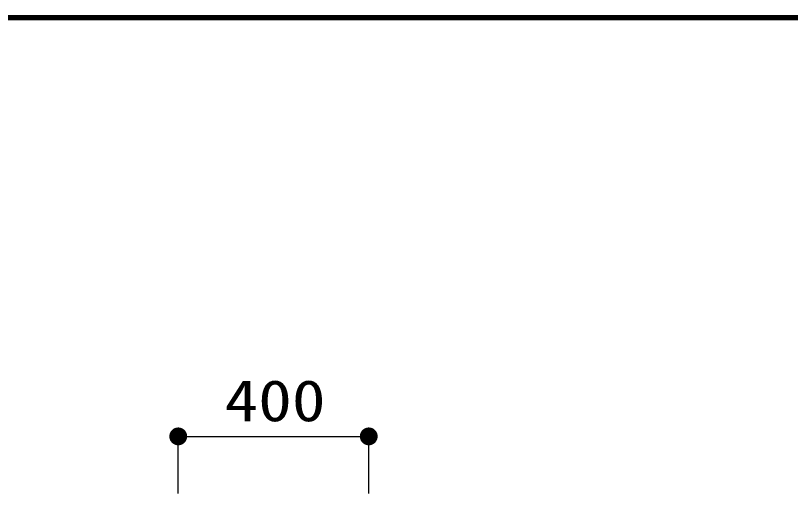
# Model space of a CAD drawing. Units: millimetres, scale not verified. Extents: x -8093 to 8093, y -5792 to 5792.
# Drawn here: x -1596 to 31, y 4788 to 5792 of the extents above; entities that cross this region are included whole.
import ezdxf
from ezdxf.enums import TextEntityAlignment as Align

# ---------------------------------------------------------------- set-up
doc = ezdxf.new("R2010")
doc.units = ezdxf.units.MM
doc.header["$LTSCALE"] = 30
doc.layers.add('0-0_Axis_waku', color=7, linetype='Continuous', lineweight=25)
doc.layers.add('0-4_00クル-フ-6寸法', color=132, linetype='Continuous', lineweight=25)
doc.styles.add('ＭＳ ゴシック', font='')
doc.styles.get('ＭＳ ゴシック').set_extended_font_data('MS Gothic')

msp = doc.modelspace()

# ---------------------------------------------------------------- linework, layer by layer
at = {"layer": '0-0_Axis_waku'}
for p, q in [((-8093.4, 5792.4), (8093.4, 5792.4)), ((-8092.8, 5791.8), (8092.8, 5791.8)), ((-8092.2, 5791.2), (8092.2, 5791.2)), ((-8091.6, 5790.6), (8091.6, 5790.6)), ((-8091, 5790), (8091, 5790)), ((-8090.4, 5789.4), (8090.4, 5789.4)), ((-8089.8, 5788.8), (8089.8, 5788.8)), ((-8089.2, 5788.2), (8089.2, 5788.2)), ((-8088.6, 5787.6), (8088.6, 5787.6)), ((-8088, 5787), (8088, 5787)), ((-8087.4, 5786.4), (8087.4, 5786.4)), ((-8086.8, 5785.8), (8086.8, 5785.8)), ((-8086.2, 5785.2), (8086.2, 5785.2)), ((-8085.6, 5784.6), (8085.6, 5784.6)), ((-8085, 5784), (8085, 5784))]:
    msp.add_line(p, q, dxfattribs=at)
at = {"layer": '0-4_00クル-フ-6寸法', "color": 4}
for p, q in [((-1254.12, 4788.21), (-1254.12, 4908.21)), ((-1254.12, 4908.21), (-854.12, 4908.21)), ((-854.12, 4788.21), (-854.12, 4908.21))]:
    msp.add_line(p, q, dxfattribs=at)
at = {"layer": '0-4_00クル-フ-6寸法'}
for points in [[(-1254.12, 4908.21), (-1272.28, 4912.87), (-1271.55, 4915.11)], [(-1254.12, 4908.21), (-1271.55, 4915.11), (-1270.55, 4917.24)], [(-1254.12, 4908.21), (-1270.55, 4917.24), (-1269.29, 4919.23)], [(-1254.12, 4908.21), (-1269.29, 4919.23), (-1267.79, 4921.04)], [(-1254.12, 4908.21), (-1267.79, 4921.04), (-1266.07, 4922.65)], [(-1254.12, 4908.21), (-1266.07, 4922.65), (-1264.16, 4924.04)], [(-1254.12, 4908.21), (-1264.16, 4924.04), (-1262.1, 4925.17)], [(-1254.12, 4908.21), (-1262.1, 4925.17), (-1259.91, 4926.04)], [(-1254.12, 4908.21), (-1259.91, 4926.04), (-1257.63, 4926.62)], [(-1254.12, 4908.21), (-1257.63, 4926.62), (-1255.29, 4926.92)], [(-1254.12, 4908.21), (-1255.29, 4926.92), (-1252.94, 4926.92)], [(-1254.12, 4908.21), (-1252.94, 4926.92), (-1250.6, 4926.62)], [(-1254.12, 4908.21), (-1250.6, 4926.62), (-1248.32, 4926.04)], [(-1254.12, 4908.21), (-1248.32, 4926.04), (-1246.13, 4925.17)], [(-1254.12, 4908.21), (-1246.13, 4925.17), (-1244.07, 4924.04)], [(-1254.12, 4908.21), (-1244.07, 4924.04), (-1242.17, 4922.65)], [(-1254.12, 4908.21), (-1242.17, 4922.65), (-1240.45, 4921.04)], [(-1254.12, 4908.21), (-1240.45, 4921.04), (-1238.95, 4919.23)], [(-1254.12, 4908.21), (-1238.95, 4919.23), (-1237.69, 4917.24)], [(-1254.12, 4908.21), (-1237.69, 4917.24), (-1236.68, 4915.11)], [(-1254.12, 4908.21), (-1236.68, 4915.11), (-1235.96, 4912.87)], [(-854.12, 4908.21), (-872.28, 4912.87), (-871.55, 4915.11)], [(-854.12, 4908.21), (-871.55, 4915.11), (-870.55, 4917.24)], [(-854.12, 4908.21), (-870.55, 4917.24), (-869.29, 4919.23)], [(-854.12, 4908.21), (-869.29, 4919.23), (-867.79, 4921.04)], [(-854.12, 4908.21), (-867.79, 4921.04), (-866.07, 4922.65)], [(-854.12, 4908.21), (-866.07, 4922.65), (-864.16, 4924.04)], [(-854.12, 4908.21), (-864.16, 4924.04), (-862.1, 4925.17)], [(-854.12, 4908.21), (-862.1, 4925.17), (-859.91, 4926.04)], [(-854.12, 4908.21), (-859.91, 4926.04), (-857.63, 4926.62)], [(-854.12, 4908.21), (-857.63, 4926.62), (-855.29, 4926.92)], [(-854.12, 4908.21), (-855.29, 4926.92), (-852.94, 4926.92)], [(-854.12, 4908.21), (-852.94, 4926.92), (-850.6, 4926.62)], [(-854.12, 4908.21), (-850.6, 4926.62), (-848.32, 4926.04)], [(-854.12, 4908.21), (-848.32, 4926.04), (-846.13, 4925.17)], [(-854.12, 4908.21), (-846.13, 4925.17), (-844.07, 4924.04)], [(-854.12, 4908.21), (-844.07, 4924.04), (-842.17, 4922.65)], [(-854.12, 4908.21), (-842.17, 4922.65), (-840.45, 4921.04)], [(-854.12, 4908.21), (-840.45, 4921.04), (-838.95, 4919.23)], [(-854.12, 4908.21), (-838.95, 4919.23), (-837.69, 4917.24)], [(-854.12, 4908.21), (-837.69, 4917.24), (-836.68, 4915.11)], [(-854.12, 4908.21), (-836.68, 4915.11), (-835.96, 4912.87)], [(-1254.12, 4908.21), (-1272.87, 4908.21), (-1272.72, 4910.56)], [(-1254.12, 4908.21), (-1272.72, 4905.86), (-1272.87, 4908.21)], [(-1254.12, 4908.21), (-1272.72, 4910.56), (-1272.28, 4912.87)], [(-1254.12, 4908.21), (-1272.28, 4903.54), (-1272.72, 4905.86)], [(-1254.12, 4908.21), (-1271.55, 4901.3), (-1272.28, 4903.54)], [(-1254.12, 4908.21), (-1270.55, 4899.17), (-1271.55, 4901.3)], [(-1254.12, 4908.21), (-1269.29, 4897.19), (-1270.55, 4899.17)], [(-1254.12, 4908.21), (-1267.79, 4895.37), (-1269.29, 4897.19)], [(-1254.12, 4908.21), (-1266.07, 4893.76), (-1267.79, 4895.37)], [(-1254.12, 4908.21), (-1264.16, 4892.38), (-1266.07, 4893.76)], [(-1254.12, 4908.21), (-1262.1, 4891.24), (-1264.16, 4892.38)], [(-1254.12, 4908.21), (-1259.91, 4890.37), (-1262.1, 4891.24)], [(-1254.12, 4908.21), (-1257.63, 4889.79), (-1259.91, 4890.37)], [(-1254.12, 4908.21), (-1255.29, 4889.49), (-1257.63, 4889.79)], [(-1254.12, 4908.21), (-1252.94, 4889.49), (-1255.29, 4889.49)], [(-1254.12, 4908.21), (-1235.96, 4912.87), (-1235.52, 4910.56)], [(-1254.12, 4908.21), (-1235.52, 4910.56), (-1235.37, 4908.21)], [(-1254.12, 4908.21), (-1250.6, 4889.79), (-1252.94, 4889.49)], [(-1254.12, 4908.21), (-1248.32, 4890.37), (-1250.6, 4889.79)], [(-1254.12, 4908.21), (-1246.13, 4891.24), (-1248.32, 4890.37)], [(-1254.12, 4908.21), (-1244.07, 4892.38), (-1246.13, 4891.24)], [(-1254.12, 4908.21), (-1242.17, 4893.76), (-1244.07, 4892.38)], [(-1254.12, 4908.21), (-1240.45, 4895.37), (-1242.17, 4893.76)], [(-1254.12, 4908.21), (-1238.95, 4897.19), (-1240.45, 4895.37)], [(-1254.12, 4908.21), (-1237.69, 4899.17), (-1238.95, 4897.19)], [(-1254.12, 4908.21), (-1236.68, 4901.3), (-1237.69, 4899.17)], [(-1254.12, 4908.21), (-1235.96, 4903.54), (-1236.68, 4901.3)], [(-1254.12, 4908.21), (-1235.52, 4905.86), (-1235.96, 4903.54)], [(-1254.12, 4908.21), (-1235.37, 4908.21), (-1235.52, 4905.86)], [(-854.12, 4908.21), (-872.87, 4908.21), (-872.72, 4910.56)], [(-854.12, 4908.21), (-872.72, 4905.86), (-872.87, 4908.21)], [(-854.12, 4908.21), (-872.72, 4910.56), (-872.28, 4912.87)], [(-854.12, 4908.21), (-872.28, 4903.54), (-872.72, 4905.86)], [(-854.12, 4908.21), (-871.55, 4901.3), (-872.28, 4903.54)], [(-854.12, 4908.21), (-870.55, 4899.17), (-871.55, 4901.3)], [(-854.12, 4908.21), (-869.29, 4897.19), (-870.55, 4899.17)], [(-854.12, 4908.21), (-867.79, 4895.37), (-869.29, 4897.19)], [(-854.12, 4908.21), (-866.07, 4893.76), (-867.79, 4895.37)], [(-854.12, 4908.21), (-864.16, 4892.38), (-866.07, 4893.76)], [(-854.12, 4908.21), (-862.1, 4891.24), (-864.16, 4892.38)], [(-854.12, 4908.21), (-859.91, 4890.37), (-862.1, 4891.24)], [(-854.12, 4908.21), (-857.63, 4889.79), (-859.91, 4890.37)], [(-854.12, 4908.21), (-855.29, 4889.49), (-857.63, 4889.79)], [(-854.12, 4908.21), (-852.94, 4889.49), (-855.29, 4889.49)], [(-854.12, 4908.21), (-835.96, 4912.87), (-835.52, 4910.56)], [(-854.12, 4908.21), (-835.52, 4910.56), (-835.37, 4908.21)], [(-854.12, 4908.21), (-850.6, 4889.79), (-852.94, 4889.49)], [(-854.12, 4908.21), (-848.32, 4890.37), (-850.6, 4889.79)], [(-854.12, 4908.21), (-846.13, 4891.24), (-848.32, 4890.37)], [(-854.12, 4908.21), (-844.07, 4892.38), (-846.13, 4891.24)], [(-854.12, 4908.21), (-842.17, 4893.76), (-844.07, 4892.38)], [(-854.12, 4908.21), (-840.45, 4895.37), (-842.17, 4893.76)], [(-854.12, 4908.21), (-838.95, 4897.19), (-840.45, 4895.37)], [(-854.12, 4908.21), (-837.69, 4899.17), (-838.95, 4897.19)], [(-854.12, 4908.21), (-836.68, 4901.3), (-837.69, 4899.17)], [(-854.12, 4908.21), (-835.96, 4903.54), (-836.68, 4901.3)], [(-854.12, 4908.21), (-835.52, 4905.86), (-835.96, 4903.54)], [(-854.12, 4908.21), (-835.37, 4908.21), (-835.52, 4905.86)]]:
    msp.add_solid(points, dxfattribs=at)

# ---------------------------------------------------------------- texts
at = {"layer": '0-4_00クル-フ-6寸法', "color": 3, "style": 'ＭＳ ゴシック', "width": 1.2}
msp.add_text('400', height=86.66, dxfattribs=at).set_placement((-1156.97, 4914.05), align=Align.BOTTOM_LEFT)

doc.saveas('drawing.dxf')
